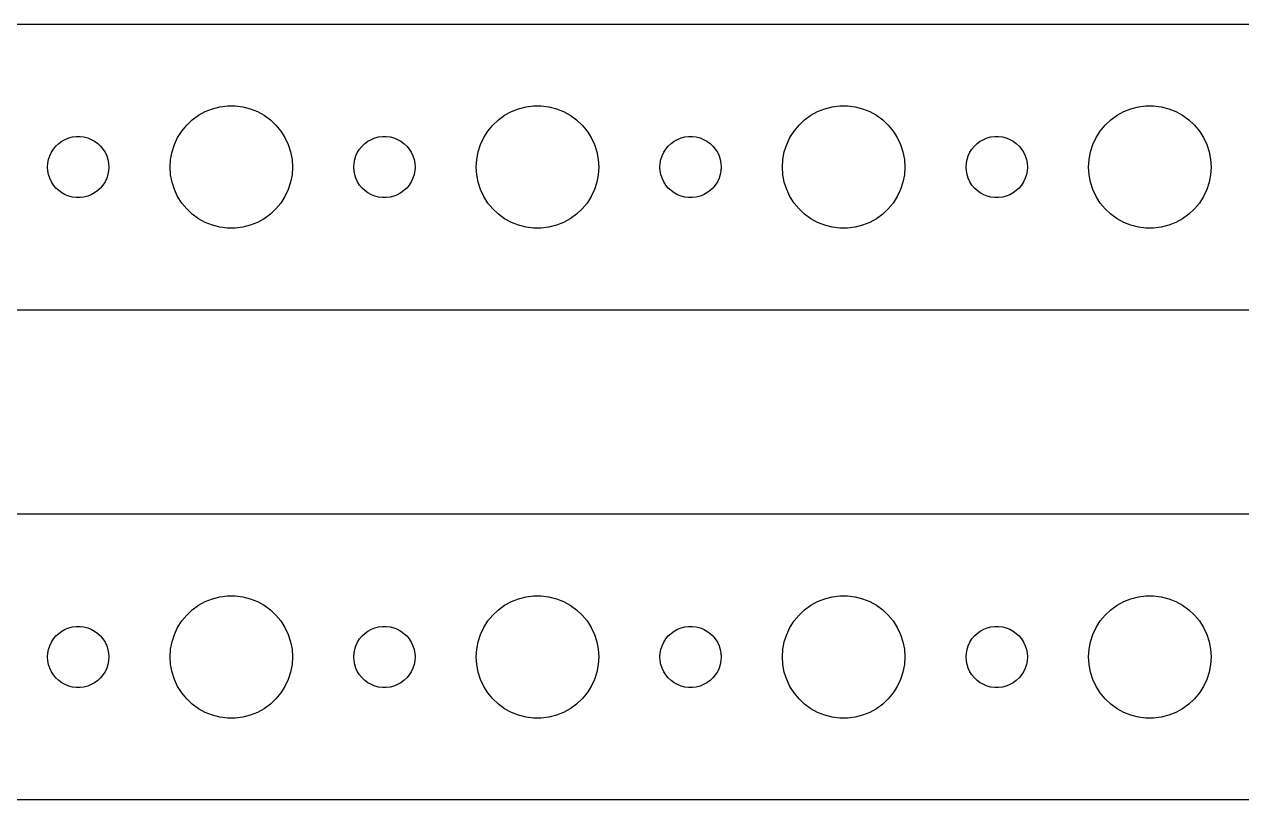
# Model space of a CAD drawing. Header units: metres. Extents: x -217 to 217, y 17 to 55.
# Drawn here: x 49.9 to 109.5, y 17 to 55 of the extents above; entities that cross this region are included whole.
import ezdxf

# ---------------------------------------------------------------- set-up
doc = ezdxf.new("R2010")
doc.units = ezdxf.units.M

msp = doc.modelspace()

# ---------------------------------------------------------------- linework, layer by layer
for p, q in [((212.314, 54.9901), (-212.314, 54.9901)), ((58.3925, 50.533), (58.7227, 50.7145)), ((58.7227, 50.7145), (59.0729, 50.8532)), ((59.0729, 50.8532), (59.4379, 50.9469)), ((59.4379, 50.9469), (59.8116, 50.9941)), ((59.8116, 50.9941), (60.1884, 50.9941)), ((60.1884, 50.9941), (60.5621, 50.9469)), ((60.5621, 50.9469), (60.927, 50.8532)), ((60.927, 50.8532), (61.2773, 50.7145)), ((61.2773, 50.7145), (61.6075, 50.533)), ((73.3925, 50.533), (73.7227, 50.7145)), ((73.7227, 50.7145), (74.073, 50.8532)), ((74.073, 50.8532), (74.4379, 50.9469)), ((74.4379, 50.9469), (74.8116, 50.9941)), ((74.8116, 50.9941), (75.1884, 50.9941)), ((75.1884, 50.9941), (75.5621, 50.9469)), ((75.5621, 50.9469), (75.927, 50.8532)), ((75.927, 50.8532), (76.2773, 50.7145)), ((76.2773, 50.7145), (76.6075, 50.533)), ((88.3925, 50.533), (88.7227, 50.7145)), ((88.7227, 50.7145), (89.073, 50.8532)), ((89.073, 50.8532), (89.4379, 50.9469)), ((89.4379, 50.9469), (89.8116, 50.9941)), ((89.8116, 50.9941), (90.1884, 50.9941)), ((90.1884, 50.9941), (90.5621, 50.9469)), ((90.5621, 50.9469), (90.927, 50.8532)), ((90.927, 50.8532), (91.2773, 50.7145)), ((91.2773, 50.7145), (91.6075, 50.533)), ((103.393, 50.533), (103.723, 50.7145)), ((103.723, 50.7145), (104.073, 50.8532)), ((104.073, 50.8532), (104.438, 50.9469)), ((104.438, 50.9469), (104.812, 50.9941)), ((104.812, 50.9941), (105.188, 50.9941)), ((105.188, 50.9941), (105.562, 50.9469)), ((105.562, 50.9469), (105.927, 50.8532)), ((105.927, 50.8532), (106.277, 50.7145)), ((106.277, 50.7145), (106.607, 50.533)), ((57.8131, 50.0536), (58.0877, 50.3115)), ((58.0877, 50.3115), (58.3925, 50.533)), ((61.6075, 50.533), (61.9123, 50.3115)), ((61.9123, 50.3115), (62.1869, 50.0536)), ((72.8131, 50.0536), (73.0877, 50.3115)), ((73.0877, 50.3115), (73.3925, 50.533)), ((76.6075, 50.533), (76.9123, 50.3115)), ((76.9123, 50.3115), (77.1869, 50.0536)), ((87.8131, 50.0536), (88.0877, 50.3115)), ((88.0877, 50.3115), (88.3925, 50.533)), ((91.6075, 50.533), (91.9123, 50.3115)), ((91.9123, 50.3115), (92.1869, 50.0536)), ((102.813, 50.0536), (103.088, 50.3115)), ((103.088, 50.3115), (103.393, 50.533)), ((106.607, 50.533), (106.912, 50.3115)), ((106.912, 50.3115), (107.187, 50.0536)), ((57.3711, 49.4453), (57.5729, 49.7634)), ((57.5729, 49.7634), (57.8131, 50.0536)), ((62.1869, 50.0536), (62.427, 49.7634)), ((62.427, 49.7634), (62.6289, 49.4453)), ((72.3711, 49.4453), (72.573, 49.7634)), ((72.573, 49.7634), (72.8131, 50.0536)), ((77.1869, 50.0536), (77.427, 49.7634)), ((77.427, 49.7634), (77.6289, 49.4453)), ((87.3711, 49.4453), (87.573, 49.7634)), ((87.573, 49.7634), (87.8131, 50.0536)), ((92.1869, 50.0536), (92.427, 49.7634)), ((92.427, 49.7634), (92.6289, 49.4453)), ((102.371, 49.4453), (102.573, 49.7634)), ((102.573, 49.7634), (102.813, 50.0536)), ((107.187, 50.0536), (107.427, 49.7634)), ((107.427, 49.7634), (107.629, 49.4453)), ((51.2865, 48.8817), (51.4065, 49.0268)), ((51.4065, 49.0268), (51.5439, 49.1558)), ((51.5439, 49.1558), (51.6963, 49.2665)), ((51.6963, 49.2665), (51.8613, 49.3572)), ((51.8613, 49.3572), (52.0365, 49.4266)), ((52.0365, 49.4266), (52.2189, 49.4734)), ((52.2189, 49.4734), (52.4058, 49.497)), ((52.4058, 49.497), (52.5942, 49.497)), ((52.5942, 49.497), (52.7811, 49.4734)), ((52.7811, 49.4734), (52.9635, 49.4266)), ((52.9635, 49.4266), (53.1387, 49.3572)), ((53.1387, 49.3572), (53.3037, 49.2665)), ((53.3037, 49.2665), (53.4561, 49.1558)), ((53.4561, 49.1558), (53.5934, 49.0268)), ((53.5934, 49.0268), (53.7135, 48.8817)), ((57.0942, 48.7461), (57.2107, 49.1044)), ((57.2107, 49.1044), (57.3711, 49.4453)), ((62.6289, 49.4453), (62.7893, 49.1044)), ((62.7893, 49.1044), (62.9057, 48.7461)), ((66.2865, 48.8817), (66.4065, 49.0268)), ((66.4065, 49.0268), (66.5439, 49.1558)), ((66.5439, 49.1558), (66.6963, 49.2665)), ((66.6963, 49.2665), (66.8613, 49.3572)), ((66.8613, 49.3572), (67.0365, 49.4266)), ((67.0365, 49.4266), (67.2189, 49.4734)), ((67.2189, 49.4734), (67.4058, 49.497)), ((67.4058, 49.497), (67.5942, 49.497)), ((67.5942, 49.497), (67.7811, 49.4734)), ((67.7811, 49.4734), (67.9635, 49.4266)), ((67.9635, 49.4266), (68.1387, 49.3572)), ((68.1387, 49.3572), (68.3037, 49.2665)), ((68.3037, 49.2665), (68.4561, 49.1558)), ((68.4561, 49.1558), (68.5934, 49.0268)), ((68.5934, 49.0268), (68.7135, 48.8817)), ((72.0943, 48.7461), (72.2107, 49.1044)), ((72.2107, 49.1044), (72.3711, 49.4453)), ((77.6289, 49.4453), (77.7893, 49.1044)), ((77.7893, 49.1044), (77.9057, 48.7461)), ((81.2865, 48.8817), (81.4065, 49.0268)), ((81.4065, 49.0268), (81.5439, 49.1558)), ((81.5439, 49.1558), (81.6963, 49.2665)), ((81.6963, 49.2665), (81.8613, 49.3572)), ((81.8613, 49.3572), (82.0365, 49.4266)), ((82.0365, 49.4266), (82.2189, 49.4734)), ((82.2189, 49.4734), (82.4058, 49.497)), ((82.4058, 49.497), (82.5942, 49.497)), ((82.5942, 49.497), (82.7811, 49.4734)), ((82.7811, 49.4734), (82.9635, 49.4266)), ((82.9635, 49.4266), (83.1387, 49.3572)), ((83.1387, 49.3572), (83.3037, 49.2665)), ((83.3037, 49.2665), (83.4561, 49.1558)), ((83.4561, 49.1558), (83.5934, 49.0268)), ((83.5934, 49.0268), (83.7135, 48.8817)), ((87.0943, 48.7461), (87.2107, 49.1044)), ((87.2107, 49.1044), (87.3711, 49.4453)), ((92.6289, 49.4453), (92.7893, 49.1044)), ((92.7893, 49.1044), (92.9057, 48.7461)), ((96.2865, 48.8817), (96.4065, 49.0268)), ((96.4065, 49.0268), (96.5439, 49.1558)), ((96.5439, 49.1558), (96.6963, 49.2665)), ((96.6963, 49.2665), (96.8613, 49.3572)), ((96.8613, 49.3572), (97.0365, 49.4266)), ((97.0365, 49.4266), (97.2189, 49.4734)), ((97.2189, 49.4734), (97.4058, 49.497)), ((97.4058, 49.497), (97.5942, 49.497)), ((97.5942, 49.497), (97.7811, 49.4734)), ((97.7811, 49.4734), (97.9635, 49.4266)), ((97.9635, 49.4266), (98.1387, 49.3572)), ((98.1387, 49.3572), (98.3037, 49.2665)), ((98.3037, 49.2665), (98.4561, 49.1558)), ((98.4561, 49.1558), (98.5934, 49.0268)), ((98.5934, 49.0268), (98.7135, 48.8817)), ((102.094, 48.7461), (102.211, 49.1044)), ((102.211, 49.1044), (102.371, 49.4453)), ((107.629, 49.4453), (107.789, 49.1044)), ((107.789, 49.1044), (107.906, 48.7461)), ((51.0118, 48.188), (51.0471, 48.373)), ((51.0471, 48.373), (51.1053, 48.5522)), ((51.1053, 48.5522), (51.1855, 48.7226)), ((51.1855, 48.7226), (51.2865, 48.8817)), ((53.7135, 48.8817), (53.8145, 48.7226)), ((53.8145, 48.7226), (53.8947, 48.5522)), ((53.8947, 48.5522), (53.9529, 48.373)), ((53.9529, 48.373), (53.9882, 48.188)), ((57, 48), (57.0237, 48.376)), ((57.0237, 48.376), (57.0942, 48.7461)), ((62.9057, 48.7461), (62.9763, 48.376)), ((62.9763, 48.376), (63, 48)), ((66.0118, 48.188), (66.0471, 48.373)), ((66.0471, 48.373), (66.1053, 48.5522)), ((66.1053, 48.5522), (66.1855, 48.7226)), ((66.1855, 48.7226), (66.2865, 48.8817)), ((68.7135, 48.8817), (68.8145, 48.7226)), ((68.8145, 48.7226), (68.8947, 48.5522)), ((68.8947, 48.5522), (68.9529, 48.373)), ((68.9529, 48.373), (68.9882, 48.188)), ((72, 48), (72.0237, 48.376)), ((72.0237, 48.376), (72.0943, 48.7461)), ((77.9057, 48.7461), (77.9763, 48.376)), ((77.9763, 48.376), (78, 48)), ((81.0118, 48.188), (81.0471, 48.373)), ((81.0471, 48.373), (81.1053, 48.5522)), ((81.1053, 48.5522), (81.1855, 48.7226)), ((81.1855, 48.7226), (81.2865, 48.8817)), ((83.7135, 48.8817), (83.8145, 48.7226)), ((83.8145, 48.7226), (83.8947, 48.5522)), ((83.8947, 48.5522), (83.9529, 48.373)), ((83.9529, 48.373), (83.9882, 48.188)), ((87, 48), (87.0237, 48.376)), ((87.0237, 48.376), (87.0943, 48.7461)), ((92.9057, 48.7461), (92.9763, 48.376)), ((92.9763, 48.376), (93, 48)), ((96.0118, 48.188), (96.0471, 48.373)), ((96.0471, 48.373), (96.1053, 48.5522)), ((96.1053, 48.5522), (96.1855, 48.7226)), ((96.1855, 48.7226), (96.2865, 48.8817)), ((98.7135, 48.8817), (98.8145, 48.7226)), ((98.8145, 48.7226), (98.8947, 48.5522)), ((98.8947, 48.5522), (98.9529, 48.373)), ((98.9529, 48.373), (98.9882, 48.188)), ((102, 48), (102.024, 48.376)), ((102.024, 48.376), (102.094, 48.7461)), ((107.906, 48.7461), (107.976, 48.376)), ((107.976, 48.376), (108, 48)), ((51, 48), (51.0118, 48.188)), ((51.0118, 47.812), (51, 48)), ((51.0471, 47.627), (51.0118, 47.812)), ((53.9882, 47.812), (53.9529, 47.627)), ((53.9882, 48.188), (54, 48)), ((54, 48), (53.9882, 47.812)), ((57.0237, 47.624), (57, 48)), ((63, 48), (62.9763, 47.624)), ((66, 48), (66.0118, 48.188)), ((66.0118, 47.812), (66, 48)), ((66.0471, 47.627), (66.0118, 47.812)), ((68.9882, 47.812), (68.9529, 47.627)), ((68.9882, 48.188), (69, 48)), ((69, 48), (68.9882, 47.812)), ((72.0237, 47.624), (72, 48)), ((78, 48), (77.9763, 47.624)), ((81, 48), (81.0118, 48.188)), ((81.0118, 47.812), (81, 48)), ((81.0471, 47.627), (81.0118, 47.812)), ((83.9882, 47.812), (83.9529, 47.627)), ((83.9882, 48.188), (84, 48)), ((84, 48), (83.9882, 47.812)), ((87.0237, 47.624), (87, 48)), ((93, 48), (92.9763, 47.624)), ((96, 48), (96.0118, 48.188)), ((96.0118, 47.812), (96, 48)), ((96.0471, 47.627), (96.0118, 47.812)), ((98.9882, 47.812), (98.9529, 47.627)), ((98.9882, 48.188), (99, 48)), ((99, 48), (98.9882, 47.812)), ((102.024, 47.624), (102, 48)), ((108, 48), (107.976, 47.624)), ((51.1053, 47.4478), (51.0471, 47.627)), ((51.1855, 47.2774), (51.1053, 47.4478)), ((51.2865, 47.1183), (51.1855, 47.2774)), ((51.4065, 46.9732), (51.2865, 47.1183)), ((53.7135, 47.1183), (53.5934, 46.9732)), ((53.8145, 47.2774), (53.7135, 47.1183)), ((53.8947, 47.4478), (53.8145, 47.2774)), ((53.9529, 47.627), (53.8947, 47.4478)), ((57.0942, 47.2539), (57.0237, 47.624)), ((57.2107, 46.8956), (57.0942, 47.2539)), ((62.9057, 47.2539), (62.7893, 46.8956)), ((62.9763, 47.624), (62.9057, 47.2539)), ((66.1053, 47.4478), (66.0471, 47.627)), ((66.1855, 47.2774), (66.1053, 47.4478)), ((66.2865, 47.1183), (66.1855, 47.2774)), ((66.4065, 46.9732), (66.2865, 47.1183)), ((68.7135, 47.1183), (68.5934, 46.9732)), ((68.8145, 47.2774), (68.7135, 47.1183)), ((68.8947, 47.4478), (68.8145, 47.2774)), ((68.9529, 47.627), (68.8947, 47.4478)), ((72.0943, 47.2539), (72.0237, 47.624)), ((72.2107, 46.8956), (72.0943, 47.2539)), ((77.9057, 47.2539), (77.7893, 46.8956)), ((77.9763, 47.624), (77.9057, 47.2539)), ((81.1053, 47.4478), (81.0471, 47.627)), ((81.1855, 47.2774), (81.1053, 47.4478)), ((81.2865, 47.1183), (81.1855, 47.2774)), ((81.4065, 46.9732), (81.2865, 47.1183)), ((83.7135, 47.1183), (83.5934, 46.9732)), ((83.8145, 47.2774), (83.7135, 47.1183)), ((83.8947, 47.4478), (83.8145, 47.2774)), ((83.9529, 47.627), (83.8947, 47.4478)), ((87.0943, 47.2539), (87.0237, 47.624)), ((87.2107, 46.8956), (87.0943, 47.2539)), ((92.9057, 47.2539), (92.7893, 46.8956)), ((92.9763, 47.624), (92.9057, 47.2539)), ((96.1053, 47.4478), (96.0471, 47.627)), ((96.1855, 47.2774), (96.1053, 47.4478)), ((96.2865, 47.1183), (96.1855, 47.2774)), ((96.4065, 46.9732), (96.2865, 47.1183)), ((98.7135, 47.1183), (98.5934, 46.9732)), ((98.8145, 47.2774), (98.7135, 47.1183)), ((98.8947, 47.4478), (98.8145, 47.2774)), ((98.9529, 47.627), (98.8947, 47.4478)), ((102.094, 47.2539), (102.024, 47.624)), ((102.211, 46.8956), (102.094, 47.2539)), ((107.906, 47.2539), (107.789, 46.8956)), ((107.976, 47.624), (107.906, 47.2539)), ((51.5439, 46.8442), (51.4065, 46.9732)), ((51.6963, 46.7335), (51.5439, 46.8442)), ((51.8613, 46.6428), (51.6963, 46.7335)), ((52.0365, 46.5734), (51.8613, 46.6428)), ((52.2189, 46.5266), (52.0365, 46.5734)), ((52.4058, 46.503), (52.2189, 46.5266)), ((52.7811, 46.5266), (52.5942, 46.503)), ((52.9635, 46.5734), (52.7811, 46.5266)), ((53.1387, 46.6428), (52.9635, 46.5734)), ((53.3037, 46.7335), (53.1387, 46.6428)), ((53.4561, 46.8442), (53.3037, 46.7335)), ((53.5934, 46.9732), (53.4561, 46.8442)), ((57.3711, 46.5547), (57.2107, 46.8956)), ((57.5729, 46.2366), (57.3711, 46.5547)), ((62.6289, 46.5547), (62.427, 46.2366)), ((62.7893, 46.8956), (62.6289, 46.5547)), ((66.5439, 46.8442), (66.4065, 46.9732)), ((66.6963, 46.7335), (66.5439, 46.8442)), ((66.8613, 46.6428), (66.6963, 46.7335)), ((67.0365, 46.5734), (66.8613, 46.6428)), ((67.2189, 46.5266), (67.0365, 46.5734)), ((67.4058, 46.503), (67.2189, 46.5266)), ((67.7811, 46.5266), (67.5942, 46.503)), ((67.9635, 46.5734), (67.7811, 46.5266)), ((68.1387, 46.6428), (67.9635, 46.5734)), ((68.3037, 46.7335), (68.1387, 46.6428)), ((68.4561, 46.8442), (68.3037, 46.7335)), ((68.5934, 46.9732), (68.4561, 46.8442)), ((72.3711, 46.5547), (72.2107, 46.8956)), ((72.573, 46.2366), (72.3711, 46.5547)), ((77.6289, 46.5547), (77.427, 46.2366)), ((77.7893, 46.8956), (77.6289, 46.5547)), ((81.5439, 46.8442), (81.4065, 46.9732)), ((81.6963, 46.7335), (81.5439, 46.8442)), ((81.8613, 46.6428), (81.6963, 46.7335)), ((82.0365, 46.5734), (81.8613, 46.6428)), ((82.2189, 46.5266), (82.0365, 46.5734)), ((82.4058, 46.503), (82.2189, 46.5266)), ((82.7811, 46.5266), (82.5942, 46.503)), ((82.9635, 46.5734), (82.7811, 46.5266)), ((83.1387, 46.6428), (82.9635, 46.5734)), ((83.3037, 46.7335), (83.1387, 46.6428)), ((83.4561, 46.8442), (83.3037, 46.7335)), ((83.5934, 46.9732), (83.4561, 46.8442)), ((87.3711, 46.5547), (87.2107, 46.8956)), ((87.573, 46.2366), (87.3711, 46.5547)), ((92.6289, 46.5547), (92.427, 46.2366)), ((92.7893, 46.8956), (92.6289, 46.5547)), ((96.5439, 46.8442), (96.4065, 46.9732)), ((96.6963, 46.7335), (96.5439, 46.8442)), ((96.8613, 46.6428), (96.6963, 46.7335)), ((97.0365, 46.5734), (96.8613, 46.6428)), ((97.2189, 46.5266), (97.0365, 46.5734)), ((97.4058, 46.503), (97.2189, 46.5266)), ((97.7811, 46.5266), (97.5942, 46.503)), ((97.9635, 46.5734), (97.7811, 46.5266)), ((98.1387, 46.6428), (97.9635, 46.5734)), ((98.3037, 46.7335), (98.1387, 46.6428)), ((98.4561, 46.8442), (98.3037, 46.7335)), ((98.5934, 46.9732), (98.4561, 46.8442)), ((102.371, 46.5547), (102.211, 46.8956)), ((102.573, 46.2366), (102.371, 46.5547)), ((107.629, 46.5547), (107.427, 46.2366)), ((107.789, 46.8956), (107.629, 46.5547)), ((52.5942, 46.503), (52.4058, 46.503)), ((57.8131, 45.9464), (57.5729, 46.2366)), ((58.0877, 45.6885), (57.8131, 45.9464)), ((62.1869, 45.9464), (61.9123, 45.6885)), ((62.427, 46.2366), (62.1869, 45.9464)), ((67.5942, 46.503), (67.4058, 46.503)), ((72.8131, 45.9464), (72.573, 46.2366)), ((73.0877, 45.6885), (72.8131, 45.9464)), ((77.1869, 45.9464), (76.9123, 45.6885)), ((77.427, 46.2366), (77.1869, 45.9464)), ((82.5942, 46.503), (82.4058, 46.503)), ((87.8131, 45.9464), (87.573, 46.2366)), ((88.0877, 45.6885), (87.8131, 45.9464)), ((92.1869, 45.9464), (91.9123, 45.6885)), ((92.427, 46.2366), (92.1869, 45.9464)), ((97.5942, 46.503), (97.4058, 46.503)), ((102.813, 45.9464), (102.573, 46.2366)), ((103.088, 45.6885), (102.813, 45.9464)), ((107.187, 45.9464), (106.912, 45.6885)), ((107.427, 46.2366), (107.187, 45.9464)), ((58.3925, 45.467), (58.0877, 45.6885)), ((58.7227, 45.2855), (58.3925, 45.467)), ((61.6075, 45.467), (61.2773, 45.2855)), ((61.9123, 45.6885), (61.6075, 45.467)), ((73.3925, 45.467), (73.0877, 45.6885)), ((73.7227, 45.2855), (73.3925, 45.467)), ((76.6075, 45.467), (76.2773, 45.2855)), ((76.9123, 45.6885), (76.6075, 45.467)), ((88.3925, 45.467), (88.0877, 45.6885)), ((88.7227, 45.2855), (88.3925, 45.467)), ((91.6075, 45.467), (91.2773, 45.2855)), ((91.9123, 45.6885), (91.6075, 45.467)), ((103.393, 45.467), (103.088, 45.6885)), ((103.723, 45.2855), (103.393, 45.467)), ((106.607, 45.467), (106.277, 45.2855)), ((106.912, 45.6885), (106.607, 45.467)), ((59.0729, 45.1468), (58.7227, 45.2855)), ((59.4379, 45.0531), (59.0729, 45.1468)), ((59.8116, 45.0059), (59.4379, 45.0531)), ((60.1884, 45.0059), (59.8116, 45.0059)), ((60.5621, 45.0531), (60.1884, 45.0059)), ((60.927, 45.1468), (60.5621, 45.0531)), ((61.2773, 45.2855), (60.927, 45.1468)), ((74.073, 45.1468), (73.7227, 45.2855)), ((74.4379, 45.0531), (74.073, 45.1468)), ((74.8116, 45.0059), (74.4379, 45.0531)), ((75.1884, 45.0059), (74.8116, 45.0059)), ((75.5621, 45.0531), (75.1884, 45.0059)), ((75.927, 45.1468), (75.5621, 45.0531)), ((76.2773, 45.2855), (75.927, 45.1468)), ((89.073, 45.1468), (88.7227, 45.2855)), ((89.4379, 45.0531), (89.073, 45.1468)), ((89.8116, 45.0059), (89.4379, 45.0531)), ((90.1884, 45.0059), (89.8116, 45.0059)), ((90.5621, 45.0531), (90.1884, 45.0059)), ((90.927, 45.1468), (90.5621, 45.0531)), ((91.2773, 45.2855), (90.927, 45.1468)), ((104.073, 45.1468), (103.723, 45.2855)), ((104.438, 45.0531), (104.073, 45.1468)), ((104.812, 45.0059), (104.438, 45.0531)), ((105.188, 45.0059), (104.812, 45.0059)), ((105.562, 45.0531), (105.188, 45.0059)), ((105.927, 45.1468), (105.562, 45.0531)), ((106.277, 45.2855), (105.927, 45.1468)), ((-212.314, 41.0099), (212.314, 41.0099)), ((212.314, 30.9901), (-212.314, 30.9901)), ((58.7227, 26.7145), (59.0729, 26.8532)), ((59.0729, 26.8532), (59.4379, 26.9469)), ((59.4379, 26.9469), (59.8116, 26.9941)), ((59.8116, 26.9941), (60.1884, 26.9941)), ((60.1884, 26.9941), (60.5621, 26.9469)), ((60.5621, 26.9469), (60.927, 26.8532)), ((60.927, 26.8532), (61.2773, 26.7145)), ((73.7227, 26.7145), (74.073, 26.8532)), ((74.073, 26.8532), (74.4379, 26.9469)), ((74.4379, 26.9469), (74.8116, 26.9941)), ((74.8116, 26.9941), (75.1884, 26.9941)), ((75.1884, 26.9941), (75.5621, 26.9469)), ((75.5621, 26.9469), (75.927, 26.8532)), ((75.927, 26.8532), (76.2773, 26.7145)), ((88.7227, 26.7145), (89.073, 26.8532)), ((89.073, 26.8532), (89.4379, 26.9469)), ((89.4379, 26.9469), (89.8116, 26.9941)), ((89.8116, 26.9941), (90.1884, 26.9941)), ((90.1884, 26.9941), (90.5621, 26.9469)), ((90.5621, 26.9469), (90.927, 26.8532)), ((90.927, 26.8532), (91.2773, 26.7145)), ((103.723, 26.7145), (104.073, 26.8532)), ((104.073, 26.8532), (104.438, 26.9469)), ((104.438, 26.9469), (104.812, 26.9941)), ((104.812, 26.9941), (105.188, 26.9941)), ((105.188, 26.9941), (105.562, 26.9469)), ((105.562, 26.9469), (105.927, 26.8532)), ((105.927, 26.8532), (106.277, 26.7145)), ((57.8131, 26.0536), (58.0877, 26.3115)), ((58.0877, 26.3115), (58.3925, 26.533)), ((58.3925, 26.533), (58.7227, 26.7145)), ((61.2773, 26.7145), (61.6075, 26.533)), ((61.6075, 26.533), (61.9123, 26.3115)), ((61.9123, 26.3115), (62.1869, 26.0536)), ((72.8131, 26.0536), (73.0877, 26.3115)), ((73.0877, 26.3115), (73.3925, 26.533)), ((73.3925, 26.533), (73.7227, 26.7145)), ((76.2773, 26.7145), (76.6075, 26.533)), ((76.6075, 26.533), (76.9123, 26.3115)), ((76.9123, 26.3115), (77.1869, 26.0536)), ((87.8131, 26.0536), (88.0877, 26.3115)), ((88.0877, 26.3115), (88.3925, 26.533)), ((88.3925, 26.533), (88.7227, 26.7145)), ((91.2773, 26.7145), (91.6075, 26.533)), ((91.6075, 26.533), (91.9123, 26.3115)), ((91.9123, 26.3115), (92.1869, 26.0536)), ((102.813, 26.0536), (103.088, 26.3115)), ((103.088, 26.3115), (103.393, 26.533)), ((103.393, 26.533), (103.723, 26.7145)), ((106.277, 26.7145), (106.607, 26.533)), ((106.607, 26.533), (106.912, 26.3115)), ((106.912, 26.3115), (107.187, 26.0536)), ((57.3711, 25.4453), (57.5729, 25.7634)), ((57.5729, 25.7634), (57.8131, 26.0536)), ((62.1869, 26.0536), (62.427, 25.7634)), ((62.427, 25.7634), (62.6289, 25.4453)), ((72.3711, 25.4453), (72.573, 25.7634)), ((72.573, 25.7634), (72.8131, 26.0536)), ((77.1869, 26.0536), (77.427, 25.7634)), ((77.427, 25.7634), (77.6289, 25.4453)), ((87.3711, 25.4453), (87.573, 25.7634)), ((87.573, 25.7634), (87.8131, 26.0536)), ((92.1869, 26.0536), (92.427, 25.7634)), ((92.427, 25.7634), (92.6289, 25.4453)), ((102.371, 25.4453), (102.573, 25.7634)), ((102.573, 25.7634), (102.813, 26.0536)), ((107.187, 26.0536), (107.427, 25.7634)), ((107.427, 25.7634), (107.629, 25.4453)), ((51.4065, 25.0268), (51.5439, 25.1558)), ((51.5439, 25.1558), (51.6963, 25.2665)), ((51.6963, 25.2665), (51.8613, 25.3572)), ((51.8613, 25.3572), (52.0365, 25.4266)), ((52.0365, 25.4266), (52.2189, 25.4734)), ((52.2189, 25.4734), (52.4058, 25.497)), ((52.4058, 25.497), (52.5942, 25.497)), ((52.5942, 25.497), (52.7811, 25.4734)), ((52.7811, 25.4734), (52.9635, 25.4266)), ((52.9635, 25.4266), (53.1387, 25.3572)), ((53.1387, 25.3572), (53.3037, 25.2665)), ((53.3037, 25.2665), (53.4561, 25.1558)), ((53.4561, 25.1558), (53.5934, 25.0268)), ((57.0942, 24.7461), (57.2107, 25.1044)), ((57.2107, 25.1044), (57.3711, 25.4453)), ((62.6289, 25.4453), (62.7893, 25.1044)), ((62.7893, 25.1044), (62.9057, 24.7461)), ((66.4065, 25.0268), (66.5439, 25.1558)), ((66.5439, 25.1558), (66.6963, 25.2665)), ((66.6963, 25.2665), (66.8613, 25.3572)), ((66.8613, 25.3572), (67.0365, 25.4266)), ((67.0365, 25.4266), (67.2189, 25.4734)), ((67.2189, 25.4734), (67.4058, 25.497)), ((67.4058, 25.497), (67.5942, 25.497)), ((67.5942, 25.497), (67.7811, 25.4734)), ((67.7811, 25.4734), (67.9635, 25.4266)), ((67.9635, 25.4266), (68.1387, 25.3572)), ((68.1387, 25.3572), (68.3037, 25.2665)), ((68.3037, 25.2665), (68.4561, 25.1558)), ((68.4561, 25.1558), (68.5934, 25.0268)), ((72.0943, 24.7461), (72.2107, 25.1044)), ((72.2107, 25.1044), (72.3711, 25.4453)), ((77.6289, 25.4453), (77.7893, 25.1044)), ((77.7893, 25.1044), (77.9057, 24.7461)), ((81.4065, 25.0268), (81.5439, 25.1558)), ((81.5439, 25.1558), (81.6963, 25.2665)), ((81.6963, 25.2665), (81.8613, 25.3572)), ((81.8613, 25.3572), (82.0365, 25.4266)), ((82.0365, 25.4266), (82.2189, 25.4734)), ((82.2189, 25.4734), (82.4058, 25.497)), ((82.4058, 25.497), (82.5942, 25.497)), ((82.5942, 25.497), (82.7811, 25.4734)), ((82.7811, 25.4734), (82.9635, 25.4266)), ((82.9635, 25.4266), (83.1387, 25.3572)), ((83.1387, 25.3572), (83.3037, 25.2665)), ((83.3037, 25.2665), (83.4561, 25.1558)), ((83.4561, 25.1558), (83.5934, 25.0268)), ((87.0943, 24.7461), (87.2107, 25.1044)), ((87.2107, 25.1044), (87.3711, 25.4453)), ((92.6289, 25.4453), (92.7893, 25.1044)), ((92.7893, 25.1044), (92.9057, 24.7461)), ((96.4065, 25.0268), (96.5439, 25.1558)), ((96.5439, 25.1558), (96.6963, 25.2665)), ((96.6963, 25.2665), (96.8613, 25.3572)), ((96.8613, 25.3572), (97.0365, 25.4266)), ((97.0365, 25.4266), (97.2189, 25.4734)), ((97.2189, 25.4734), (97.4058, 25.497)), ((97.4058, 25.497), (97.5942, 25.497)), ((97.5942, 25.497), (97.7811, 25.4734)), ((97.7811, 25.4734), (97.9635, 25.4266)), ((97.9635, 25.4266), (98.1387, 25.3572)), ((98.1387, 25.3572), (98.3037, 25.2665)), ((98.3037, 25.2665), (98.4561, 25.1558)), ((98.4561, 25.1558), (98.5934, 25.0268)), ((102.094, 24.7461), (102.211, 25.1044)), ((102.211, 25.1044), (102.371, 25.4453)), ((107.629, 25.4453), (107.789, 25.1044)), ((107.789, 25.1044), (107.906, 24.7461)), ((51.0471, 24.373), (51.1053, 24.5522)), ((51.1053, 24.5522), (51.1855, 24.7226)), ((51.1855, 24.7226), (51.2865, 24.8817)), ((51.2865, 24.8817), (51.4065, 25.0268)), ((53.5934, 25.0268), (53.7135, 24.8817)), ((53.7135, 24.8817), (53.8145, 24.7226)), ((53.8145, 24.7226), (53.8947, 24.5522)), ((53.8947, 24.5522), (53.9529, 24.373)), ((57.0237, 24.376), (57.0942, 24.7461)), ((62.9057, 24.7461), (62.9763, 24.376)), ((66.0471, 24.373), (66.1053, 24.5522)), ((66.1053, 24.5522), (66.1855, 24.7226)), ((66.1855, 24.7226), (66.2865, 24.8817)), ((66.2865, 24.8817), (66.4065, 25.0268)), ((68.5934, 25.0268), (68.7135, 24.8817)), ((68.7135, 24.8817), (68.8145, 24.7226)), ((68.8145, 24.7226), (68.8947, 24.5522)), ((68.8947, 24.5522), (68.9529, 24.373)), ((72.0237, 24.376), (72.0943, 24.7461)), ((77.9057, 24.7461), (77.9763, 24.376)), ((81.0471, 24.373), (81.1053, 24.5522)), ((81.1053, 24.5522), (81.1855, 24.7226)), ((81.1855, 24.7226), (81.2865, 24.8817)), ((81.2865, 24.8817), (81.4065, 25.0268)), ((83.5934, 25.0268), (83.7135, 24.8817)), ((83.7135, 24.8817), (83.8145, 24.7226)), ((83.8145, 24.7226), (83.8947, 24.5522)), ((83.8947, 24.5522), (83.9529, 24.373)), ((87.0237, 24.376), (87.0943, 24.7461)), ((92.9057, 24.7461), (92.9763, 24.376)), ((96.0471, 24.373), (96.1053, 24.5522)), ((96.1053, 24.5522), (96.1855, 24.7226)), ((96.1855, 24.7226), (96.2865, 24.8817)), ((96.2865, 24.8817), (96.4065, 25.0268)), ((98.5934, 25.0268), (98.7135, 24.8817)), ((98.7135, 24.8817), (98.8145, 24.7226)), ((98.8145, 24.7226), (98.8947, 24.5522)), ((98.8947, 24.5522), (98.9529, 24.373)), ((102.024, 24.376), (102.094, 24.7461)), ((107.906, 24.7461), (107.976, 24.376)), ((51, 24), (51.0118, 24.188)), ((51.0118, 23.812), (51, 24)), ((51.0118, 24.188), (51.0471, 24.373)), ((53.9529, 24.373), (53.9882, 24.188)), ((53.9882, 24.188), (54, 24)), ((54, 24), (53.9882, 23.812)), ((57, 24), (57.0237, 24.376)), ((57.0237, 23.624), (57, 24)), ((62.9763, 24.376), (63, 24)), ((63, 24), (62.9763, 23.624)), ((66, 24), (66.0118, 24.188)), ((66.0118, 23.812), (66, 24)), ((66.0118, 24.188), (66.0471, 24.373)), ((68.9529, 24.373), (68.9882, 24.188)), ((68.9882, 24.188), (69, 24)), ((69, 24), (68.9882, 23.812)), ((72, 24), (72.0237, 24.376)), ((72.0237, 23.624), (72, 24)), ((77.9763, 24.376), (78, 24)), ((78, 24), (77.9763, 23.624)), ((81, 24), (81.0118, 24.188)), ((81.0118, 23.812), (81, 24)), ((81.0118, 24.188), (81.0471, 24.373)), ((83.9529, 24.373), (83.9882, 24.188)), ((83.9882, 24.188), (84, 24)), ((84, 24), (83.9882, 23.812)), ((87, 24), (87.0237, 24.376)), ((87.0237, 23.624), (87, 24)), ((92.9763, 24.376), (93, 24)), ((93, 24), (92.9763, 23.624)), ((96, 24), (96.0118, 24.188)), ((96.0118, 23.812), (96, 24)), ((96.0118, 24.188), (96.0471, 24.373)), ((98.9529, 24.373), (98.9882, 24.188)), ((98.9882, 24.188), (99, 24)), ((99, 24), (98.9882, 23.812)), ((102, 24), (102.024, 24.376)), ((102.024, 23.624), (102, 24)), ((107.976, 24.376), (108, 24)), ((108, 24), (107.976, 23.624)), ((51.0471, 23.627), (51.0118, 23.812)), ((51.1053, 23.4478), (51.0471, 23.627)), ((51.1855, 23.2774), (51.1053, 23.4478)), ((51.2865, 23.1183), (51.1855, 23.2774)), ((53.8145, 23.2774), (53.7135, 23.1183)), ((53.8947, 23.4478), (53.8145, 23.2774)), ((53.9529, 23.627), (53.8947, 23.4478)), ((53.9882, 23.812), (53.9529, 23.627)), ((57.0942, 23.2539), (57.0237, 23.624)), ((62.9763, 23.624), (62.9057, 23.2539)), ((66.0471, 23.627), (66.0118, 23.812)), ((66.1053, 23.4478), (66.0471, 23.627)), ((66.1855, 23.2774), (66.1053, 23.4478)), ((66.2865, 23.1183), (66.1855, 23.2774)), ((68.8145, 23.2774), (68.7135, 23.1183)), ((68.8947, 23.4478), (68.8145, 23.2774)), ((68.9529, 23.627), (68.8947, 23.4478)), ((68.9882, 23.812), (68.9529, 23.627)), ((72.0943, 23.2539), (72.0237, 23.624)), ((77.9763, 23.624), (77.9057, 23.2539)), ((81.0471, 23.627), (81.0118, 23.812)), ((81.1053, 23.4478), (81.0471, 23.627)), ((81.1855, 23.2774), (81.1053, 23.4478)), ((81.2865, 23.1183), (81.1855, 23.2774)), ((83.8145, 23.2774), (83.7135, 23.1183)), ((83.8947, 23.4478), (83.8145, 23.2774)), ((83.9529, 23.627), (83.8947, 23.4478)), ((83.9882, 23.812), (83.9529, 23.627)), ((87.0943, 23.2539), (87.0237, 23.624)), ((92.9763, 23.624), (92.9057, 23.2539)), ((96.0471, 23.627), (96.0118, 23.812)), ((96.1053, 23.4478), (96.0471, 23.627)), ((96.1855, 23.2774), (96.1053, 23.4478)), ((96.2865, 23.1183), (96.1855, 23.2774)), ((98.8145, 23.2774), (98.7135, 23.1183)), ((98.8947, 23.4478), (98.8145, 23.2774)), ((98.9529, 23.627), (98.8947, 23.4478)), ((98.9882, 23.812), (98.9529, 23.627)), ((102.094, 23.2539), (102.024, 23.624)), ((107.976, 23.624), (107.906, 23.2539)), ((51.4065, 22.9732), (51.2865, 23.1183)), ((51.5439, 22.8442), (51.4065, 22.9732)), ((51.6963, 22.7335), (51.5439, 22.8442)), ((51.8613, 22.6428), (51.6963, 22.7335)), ((53.3037, 22.7335), (53.1387, 22.6428)), ((53.4561, 22.8442), (53.3037, 22.7335)), ((53.5934, 22.9732), (53.4561, 22.8442)), ((53.7135, 23.1183), (53.5934, 22.9732)), ((57.2107, 22.8956), (57.0942, 23.2539)), ((57.3711, 22.5547), (57.2107, 22.8956)), ((62.7893, 22.8956), (62.6289, 22.5547)), ((62.9057, 23.2539), (62.7893, 22.8956)), ((66.4065, 22.9732), (66.2865, 23.1183)), ((66.5439, 22.8442), (66.4065, 22.9732)), ((66.6963, 22.7335), (66.5439, 22.8442)), ((66.8613, 22.6428), (66.6963, 22.7335)), ((68.3037, 22.7335), (68.1387, 22.6428)), ((68.4561, 22.8442), (68.3037, 22.7335)), ((68.5934, 22.9732), (68.4561, 22.8442)), ((68.7135, 23.1183), (68.5934, 22.9732)), ((72.2107, 22.8956), (72.0943, 23.2539)), ((72.3711, 22.5547), (72.2107, 22.8956)), ((77.7893, 22.8956), (77.6289, 22.5547)), ((77.9057, 23.2539), (77.7893, 22.8956)), ((81.4065, 22.9732), (81.2865, 23.1183)), ((81.5439, 22.8442), (81.4065, 22.9732)), ((81.6963, 22.7335), (81.5439, 22.8442)), ((81.8613, 22.6428), (81.6963, 22.7335)), ((83.3037, 22.7335), (83.1387, 22.6428)), ((83.4561, 22.8442), (83.3037, 22.7335)), ((83.5934, 22.9732), (83.4561, 22.8442)), ((83.7135, 23.1183), (83.5934, 22.9732)), ((87.2107, 22.8956), (87.0943, 23.2539)), ((87.3711, 22.5547), (87.2107, 22.8956)), ((92.7893, 22.8956), (92.6289, 22.5547)), ((92.9057, 23.2539), (92.7893, 22.8956)), ((96.4065, 22.9732), (96.2865, 23.1183)), ((96.5439, 22.8442), (96.4065, 22.9732)), ((96.6963, 22.7335), (96.5439, 22.8442)), ((96.8613, 22.6428), (96.6963, 22.7335)), ((98.3037, 22.7335), (98.1387, 22.6428)), ((98.4561, 22.8442), (98.3037, 22.7335)), ((98.5934, 22.9732), (98.4561, 22.8442)), ((98.7135, 23.1183), (98.5934, 22.9732)), ((102.211, 22.8956), (102.094, 23.2539)), ((102.371, 22.5547), (102.211, 22.8956)), ((107.789, 22.8956), (107.629, 22.5547)), ((107.906, 23.2539), (107.789, 22.8956)), ((52.0365, 22.5734), (51.8613, 22.6428)), ((52.2189, 22.5266), (52.0365, 22.5734)), ((52.4058, 22.503), (52.2189, 22.5266)), ((52.5942, 22.503), (52.4058, 22.503)), ((52.7811, 22.5266), (52.5942, 22.503)), ((52.9635, 22.5734), (52.7811, 22.5266)), ((53.1387, 22.6428), (52.9635, 22.5734)), ((57.5729, 22.2366), (57.3711, 22.5547)), ((57.8131, 21.9464), (57.5729, 22.2366)), ((62.427, 22.2366), (62.1869, 21.9464)), ((62.6289, 22.5547), (62.427, 22.2366)), ((67.0365, 22.5734), (66.8613, 22.6428)), ((67.2189, 22.5266), (67.0365, 22.5734)), ((67.4058, 22.503), (67.2189, 22.5266)), ((67.5942, 22.503), (67.4058, 22.503)), ((67.7811, 22.5266), (67.5942, 22.503)), ((67.9635, 22.5734), (67.7811, 22.5266)), ((68.1387, 22.6428), (67.9635, 22.5734)), ((72.573, 22.2366), (72.3711, 22.5547)), ((72.8131, 21.9464), (72.573, 22.2366)), ((77.427, 22.2366), (77.1869, 21.9464)), ((77.6289, 22.5547), (77.427, 22.2366)), ((82.0365, 22.5734), (81.8613, 22.6428)), ((82.2189, 22.5266), (82.0365, 22.5734)), ((82.4058, 22.503), (82.2189, 22.5266)), ((82.5942, 22.503), (82.4058, 22.503)), ((82.7811, 22.5266), (82.5942, 22.503)), ((82.9635, 22.5734), (82.7811, 22.5266)), ((83.1387, 22.6428), (82.9635, 22.5734)), ((87.573, 22.2366), (87.3711, 22.5547)), ((87.8131, 21.9464), (87.573, 22.2366)), ((92.427, 22.2366), (92.1869, 21.9464)), ((92.6289, 22.5547), (92.427, 22.2366)), ((97.0365, 22.5734), (96.8613, 22.6428)), ((97.2189, 22.5266), (97.0365, 22.5734)), ((97.4058, 22.503), (97.2189, 22.5266)), ((97.5942, 22.503), (97.4058, 22.503)), ((97.7811, 22.5266), (97.5942, 22.503)), ((97.9635, 22.5734), (97.7811, 22.5266)), ((98.1387, 22.6428), (97.9635, 22.5734)), ((102.573, 22.2366), (102.371, 22.5547)), ((102.813, 21.9464), (102.573, 22.2366)), ((107.427, 22.2366), (107.187, 21.9464)), ((107.629, 22.5547), (107.427, 22.2366)), ((58.0877, 21.6885), (57.8131, 21.9464)), ((58.3925, 21.467), (58.0877, 21.6885)), ((61.9123, 21.6885), (61.6075, 21.467)), ((62.1869, 21.9464), (61.9123, 21.6885)), ((73.0877, 21.6885), (72.8131, 21.9464)), ((73.3925, 21.467), (73.0877, 21.6885)), ((76.9123, 21.6885), (76.6075, 21.467)), ((77.1869, 21.9464), (76.9123, 21.6885)), ((88.0877, 21.6885), (87.8131, 21.9464)), ((88.3925, 21.467), (88.0877, 21.6885)), ((91.9123, 21.6885), (91.6075, 21.467)), ((92.1869, 21.9464), (91.9123, 21.6885)), ((103.088, 21.6885), (102.813, 21.9464)), ((103.393, 21.467), (103.088, 21.6885)), ((106.912, 21.6885), (106.607, 21.467)), ((107.187, 21.9464), (106.912, 21.6885)), ((58.7227, 21.2855), (58.3925, 21.467)), ((59.0729, 21.1468), (58.7227, 21.2855)), ((59.4379, 21.0531), (59.0729, 21.1468)), ((59.8116, 21.0059), (59.4379, 21.0531)), ((60.1884, 21.0059), (59.8116, 21.0059)), ((60.5621, 21.0531), (60.1884, 21.0059)), ((60.927, 21.1468), (60.5621, 21.0531)), ((61.2773, 21.2855), (60.927, 21.1468)), ((61.6075, 21.467), (61.2773, 21.2855)), ((73.7227, 21.2855), (73.3925, 21.467)), ((74.073, 21.1468), (73.7227, 21.2855)), ((74.4379, 21.0531), (74.073, 21.1468)), ((74.8116, 21.0059), (74.4379, 21.0531)), ((75.1884, 21.0059), (74.8116, 21.0059)), ((75.5621, 21.0531), (75.1884, 21.0059)), ((75.927, 21.1468), (75.5621, 21.0531)), ((76.2773, 21.2855), (75.927, 21.1468)), ((76.6075, 21.467), (76.2773, 21.2855)), ((88.7227, 21.2855), (88.3925, 21.467)), ((89.073, 21.1468), (88.7227, 21.2855)), ((89.4379, 21.0531), (89.073, 21.1468)), ((89.8116, 21.0059), (89.4379, 21.0531)), ((90.1884, 21.0059), (89.8116, 21.0059)), ((90.5621, 21.0531), (90.1884, 21.0059)), ((90.927, 21.1468), (90.5621, 21.0531)), ((91.2773, 21.2855), (90.927, 21.1468)), ((91.6075, 21.467), (91.2773, 21.2855)), ((103.723, 21.2855), (103.393, 21.467)), ((104.073, 21.1468), (103.723, 21.2855)), ((104.438, 21.0531), (104.073, 21.1468)), ((104.812, 21.0059), (104.438, 21.0531)), ((105.188, 21.0059), (104.812, 21.0059)), ((105.562, 21.0531), (105.188, 21.0059)), ((105.927, 21.1468), (105.562, 21.0531)), ((106.277, 21.2855), (105.927, 21.1468)), ((106.607, 21.467), (106.277, 21.2855)), ((-212.314, 17.0099), (212.314, 17.0099))]:
    msp.add_line(p, q)

doc.saveas('drawing.dxf')
